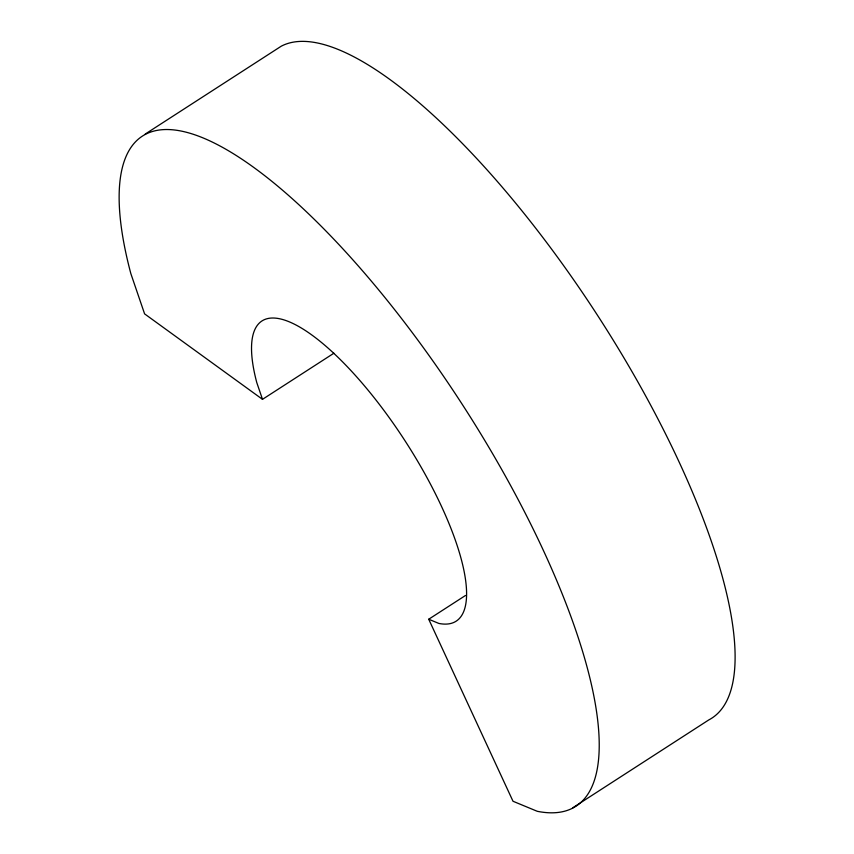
<?xml version="1.0" encoding="UTF-8"?>
<svg xmlns="http://www.w3.org/2000/svg" width="854" height="854" viewBox="0 0 854 854"><rect width="100%" height="100%" fill="white"/><g stroke="black" fill="none" stroke-linecap="round" stroke-linejoin="round"><path stroke-width="1.28" d="M145.191 134.089L281.276 46.18A399.085 122.827 57.1 0 1 603.885 325.246A399.085 122.827 57.1 0 1 708.809 719.911L572.724 807.82M465.526 595.462L428.719 619.235L513.008 801.255L537.273 811.3A399.085 122.827 57.1 0 0 408.756 327.947A399.085 122.827 57.1 0 0 130.843 273.622L144.593 313.866L262.498 399.341L333.893 353.225M428.719 619.235L438.839 623.431A178.796 55.03 57.1 0 0 381.268 406.888A178.796 55.03 57.1 0 0 256.766 382.549L262.498 399.341"/></g></svg>
